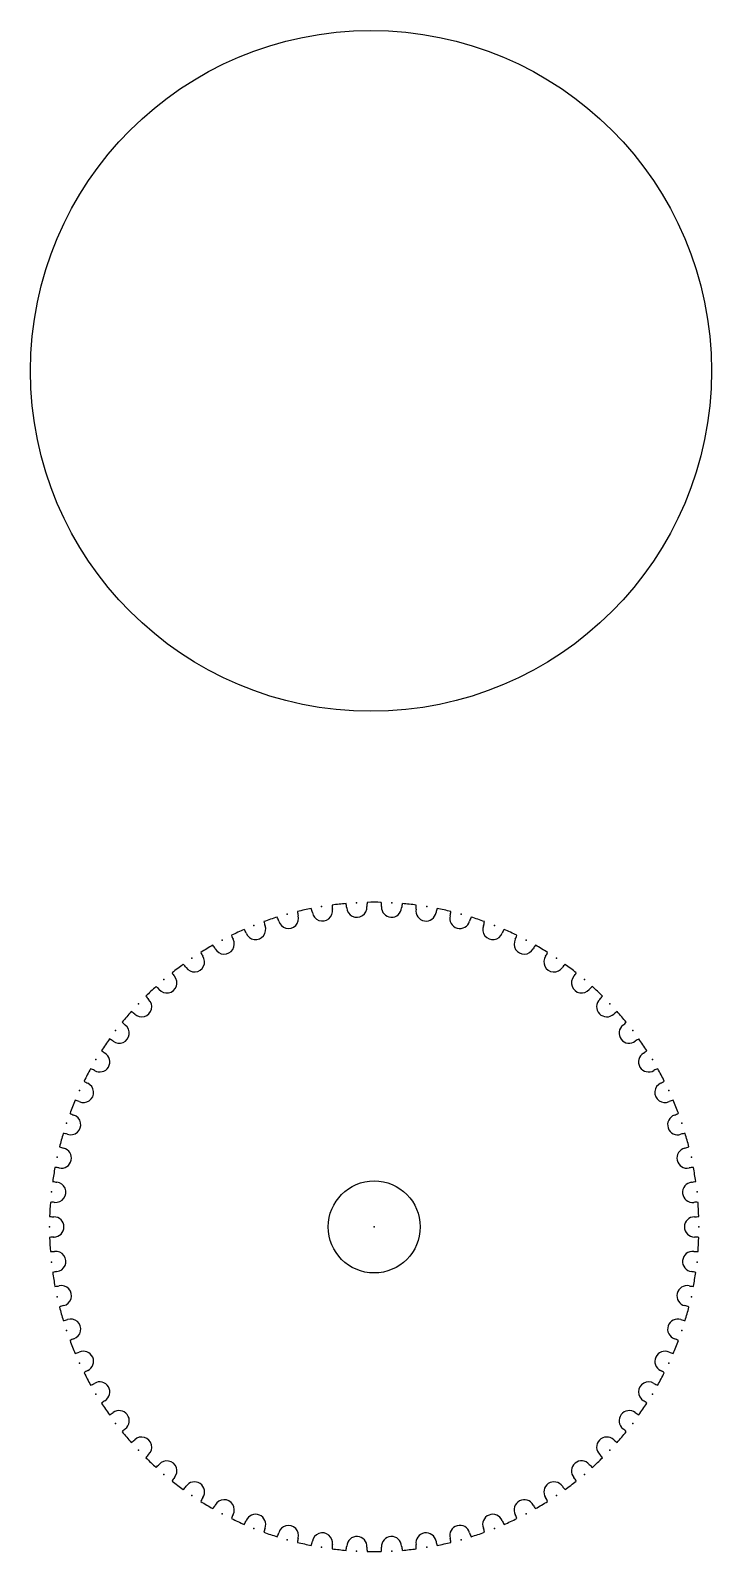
# Model space of a CAD drawing. Header units: millimetres. Extents: x -18.6 to 18.4, y 42.5 to 125.2.
import ezdxf

# ---------------------------------------------------------------- set-up
doc = ezdxf.new("R2010")
doc.units = ezdxf.units.MM
doc.layers.get('0').update_dxf_attribs({"true_color": 0xc2ced6})

# ---------------------------------------------------------------- blocks, each defined once
blk = doc.blocks.new('*U7')
for centre, radius, start, end in [((-0.16, 1.65), 1.1, 257.89662, 270), ((-0.16, 0), 0.55, 270, 90), ((-0.16, -1.65), 1.1, 90, 102.10338)]:
    blk.add_arc(centre, radius, start, end)
blk = doc.blocks.new('*U8')
at = {"color": 0, "linetype": 'ByBlock', "lineweight": -2, "transparency": 16777216}
for p, rotation in [((-0.838, 77.383), 273.1034482758587), ((1.029, 77.383), 266.8965517241348), ((-4.517, 76.78), 285.5172413793069), ((-2.694, 77.182), 279.3103448275829), ((2.885, 77.182), 260.6896551724108), ((4.708, 76.78), 254.4827586206866), ((-6.286, 76.184), 291.724137931031), ((6.477, 76.184), 248.2758620689625), ((-7.98, 75.4), 297.931034482755), ((8.171, 75.4), 242.0689655172384), ((-9.58, 74.438), 304.1379310344789), ((9.771, 74.438), 235.8620689655143), ((-11.066, 73.308), 310.3448275862029), ((11.257, 73.308), 229.6551724137901), ((-12.421, 72.024), 316.5517241379271), ((12.612, 72.024), 223.448275862066), ((-13.629, 70.602), 322.7586206896512), ((13.82, 70.602), 217.2413793103419), ((-14.677, 69.057), 328.9655172413752), ((14.868, 69.057), 211.0344827586178), ((-15.551, 67.407), 335.1724137930991), ((15.742, 67.407), 204.8275862068937), ((-16.242, 65.673), 341.3793103448232), ((16.433, 65.673), 198.6206896551696), ((-16.742, 63.874), 347.5862068965471), ((16.933, 63.874), 192.4137931034454), ((-17.044, 62.032), 353.7931034482712), ((17.235, 62.032), 186.2068965517215), ((17.336, 60.168), 180), ((-17.044, 58.304), 6.206896551724143), ((17.235, 58.304), 173.7931034482732), ((-16.742, 56.462), 12.41379310344816), ((16.933, 56.462), 167.5862068965492), ((-16.242, 54.663), 18.62068965517214), ((16.433, 54.663), 161.3793103448252), ((-15.551, 52.929), 24.82758620689614), ((15.742, 52.929), 155.1724137931011), ((-14.677, 51.28), 31.03448275862021), ((14.868, 51.28), 148.965517241377), ((-13.629, 49.735), 37.24137931034409), ((13.82, 49.735), 142.758620689653), ((-12.421, 48.312), 43.44827586206812), ((12.612, 48.312), 136.551724137929), ((-11.066, 47.028), 49.65517241379227), ((11.257, 47.028), 130.3448275862048), ((-9.58, 45.899), 55.86206896551636), ((9.771, 45.899), 124.1379310344807), ((-7.98, 44.936), 62.06896551724038), ((8.171, 44.936), 117.9310344827566), ((-6.286, 44.152), 68.2758620689644), ((6.477, 44.152), 111.7241379310324), ((-4.517, 43.556), 74.48275862068843), ((4.708, 43.556), 105.5172413793083), ((-2.694, 43.155), 80.6896551724124), ((-0.838, 42.953), 86.8965517241363), ((1.029, 42.953), 93.10344827586027), ((2.885, 43.155), 99.31034482758425)]:
    blk.add_blockref('*U7', p, dxfattribs=dict(at, rotation=rotation))
blk.add_blockref('*U7', (-17.145, 60.168), dxfattribs=at)
blk = doc.blocks.new('gear')
blk.add_line((0.096, 60.168), (0.096, 60.168))
blk.add_line((0.096, 60.168), (0.096, 60.168))
blk.add_line((0.096, 60.168), (0.096, 60.168))
blk.add_circle((0.096, 60.168), 2.5)
for start, end in [(94.96963, 97.44416), (88.76274, 91.23726), (82.55584, 85.03037), (107.38343, 109.85795), (101.17653, 103.65106), (76.34894, 78.82347), (70.14205, 72.61657), (113.59032, 116.06485), (63.93515, 66.40968), (119.79722, 122.27175), (57.72825, 60.20278), (126.00412, 128.47864), (51.52136, 53.99588), (132.21101, 134.68554), (45.31446, 47.78899), (138.41791, 140.89244), (39.10756, 41.58209), (144.62481, 147.09933), (32.90067, 35.37519), (150.8317, 153.30623), (26.69377, 29.1683), (157.0386, 159.51313), (20.48687, 22.9614), (163.2455, 165.72002), (14.27998, 16.7545), (169.45239, 171.92692), (8.07308, 10.54761), (175.65929, 178.13382), (1.86618, 4.34071), (181.86618, 184.34071), (355.65929, 358.13382), (188.07308, 190.54761), (349.45239, 351.92692), (194.27998, 196.7545), (343.2455, 345.72002), (200.48687, 202.9614), (337.0386, 339.51313), (206.69377, 209.1683), (330.8317, 333.30623), (212.90067, 215.37519), (324.62481, 327.09933), (219.10756, 221.58209), (318.41791, 320.89244), (225.31446, 227.78899), (312.21101, 314.68554), (231.52136, 233.99588), (306.00412, 308.47864), (237.72825, 240.20278), (299.79722, 302.27175), (243.93515, 246.40968), (293.59032, 296.06485), (250.14205, 252.61657), (256.34894, 258.82347), (281.17653, 283.65106), (287.38343, 289.85795), (262.55584, 265.03037), (268.76274, 271.23726), (274.96963, 277.44416)]:
    blk.add_arc((0.096, 60.168), 17.64, start, end)
for p in [(-0.86, 77.782), (-0.86, 77.782), (1.051, 77.782), (1.051, 77.782), (-4.624, 77.165), (-4.624, 77.165), (-2.758, 77.576), (-2.758, 77.576), (2.949, 77.576), (2.949, 77.576), (4.815, 77.165), (4.815, 77.165), (-6.434, 76.555), (-6.434, 76.555), (6.625, 76.555), (6.625, 76.555), (-8.167, 75.753), (-8.167, 75.753), (8.358, 75.753), (8.358, 75.753), (-9.804, 74.769), (-9.804, 74.769), (9.995, 74.769), (9.995, 74.769), (-11.324, 73.613), (-11.324, 73.613), (11.515, 73.613), (11.515, 73.613), (-12.711, 72.299), (-12.711, 72.299), (12.902, 72.299), (12.902, 72.299), (-13.948, 70.844), (-13.948, 70.844), (14.139, 70.844), (14.139, 70.844), (-15.019, 69.263), (-15.019, 69.263), (15.21, 69.263), (15.21, 69.263), (-15.914, 67.575), (-15.914, 67.575), (16.105, 67.575), (16.105, 67.575), (-16.621, 65.801), (-16.621, 65.801), (16.812, 65.801), (16.812, 65.801), (-17.132, 63.96), (-17.132, 63.96), (17.323, 63.96), (17.323, 63.96), (-17.441, 62.076), (-17.441, 62.076), (17.632, 62.076), (17.632, 62.076), (-17.544, 60.168), (-17.544, 60.168), (-17.304, 59.618), (0.096, 60.168), (0.096, 60.168), (17.736, 60.168), (17.736, 60.168), (-17.441, 58.261), (-17.441, 58.261), (17.632, 58.261), (17.632, 58.261), (-17.132, 56.376), (-17.132, 56.376), (17.323, 56.376), (17.323, 56.376), (-16.621, 54.536), (-16.621, 54.536), (16.812, 54.536), (16.812, 54.536), (-15.914, 52.761), (-15.914, 52.761), (16.105, 52.761), (16.105, 52.761), (-15.019, 51.074), (-15.019, 51.074), (15.21, 51.074), (15.21, 51.074), (-13.948, 49.493), (-13.948, 49.493), (14.139, 49.493), (14.139, 49.493), (-12.711, 48.037), (-12.711, 48.037), (12.902, 48.037), (12.902, 48.037), (-11.324, 46.724), (-11.324, 46.724), (11.515, 46.724), (11.515, 46.724), (-9.804, 45.568), (-9.804, 45.568), (9.995, 45.568), (9.995, 45.568), (-8.167, 44.583), (-8.167, 44.583), (8.358, 44.583), (8.358, 44.583), (-6.434, 43.781), (-6.434, 43.781), (-4.624, 43.171), (-4.624, 43.171), (4.815, 43.171), (4.815, 43.171), (6.625, 43.781), (6.625, 43.781), (-2.758, 42.761), (-2.758, 42.761), (-0.86, 42.554), (-0.86, 42.554), (1.051, 42.554), (1.051, 42.554), (2.949, 42.761), (2.949, 42.761)]:
    blk.add_point(p)
blk.add_blockref('*U8', (0, 0))

msp = doc.modelspace()

# ---------------------------------------------------------------- linework, layer by layer
msp.add_circle((-0.078, 106.686), 18.5)

# ---------------------------------------------------------------- block references
msp.add_blockref('gear', (0, 0))

doc.saveas('drawing.dxf')
